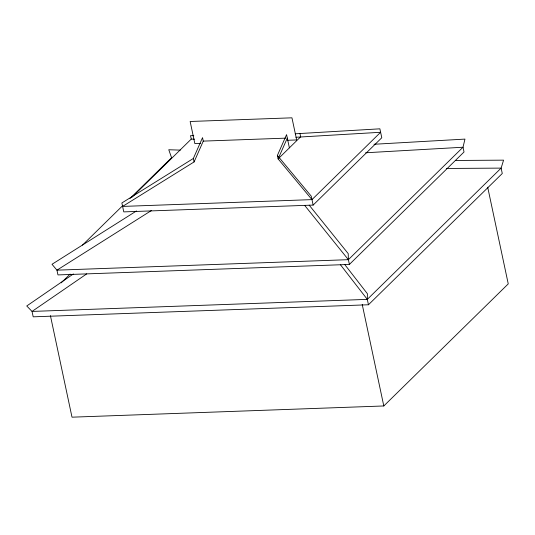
<?xml version="1.0" encoding="UTF-8"?>
<svg xmlns="http://www.w3.org/2000/svg" width="535" height="535" viewBox="0 0 535 535"><rect width="100%" height="100%" fill="white"/><g stroke="black" fill="none" stroke-linecap="round" stroke-linejoin="round"><path stroke-width="0.8" d="M73.355 273.96L26.75 305.98L32.04 311.43L33.19 316.827L368.454 304.769L367.311 299.373L367.398 293.728L344.914 264.765M295.206 133.803L379.883 128.821L381.783 137.749L313.142 205.086L123.772 211.893L121.873 202.966L193.349 158.474L202.538 137.655L203.273 141.113L194.085 161.931L122.609 206.423L311.979 199.615L380.619 132.279L295.942 137.261M311.979 199.615L278.12 158.908L277.384 155.451L286.573 134.633L289.388 147.854M278.12 158.908L287.308 138.09M82.484 245.11L122.869 205.487M129.998 198.498L171.575 157.718L168.766 149.746L180.322 150.121M132.078 197.134L191.256 139.087L194.526 139.187M61.184 282.848L70.105 274.094M278.708 158.327L300.65 136.806L299.914 133.349M136.485 210.95L52.015 264.277L56.944 270.162L348.385 259.676L463.016 147.232L464.962 139.1L373.992 144.269M151.532 210.449L56.944 270.162L57.954 274.916L349.395 264.437L464.026 151.993L463.016 147.232L365.626 152.776M86.71 273.88L32.04 311.43L367.311 299.373L501.128 168.11L503.569 160.152L455.425 160.46M368.454 304.769L502.271 173.5L501.128 168.11L446.324 168.458M50.417 315.63L72.004 417.18L383.802 405.965L508.25 283.891L487.699 187.217M203.273 141.113L285.643 138.15M200.692 143.4L194.847 143.614L190.146 121.485L291.956 117.82L296.657 139.949L287.482 140.277M193.79 135.73L190.52 135.629L191.256 139.087M277.384 155.451L311.243 196.158L313.142 205.086M309.176 205.152L348.211 253.623L348.385 259.676L349.395 264.437M304.622 205.326L348.385 259.676M340.454 264.772L367.311 299.373M362.215 304.415L383.802 405.965M193.349 158.474L194.085 161.931"/></g></svg>
